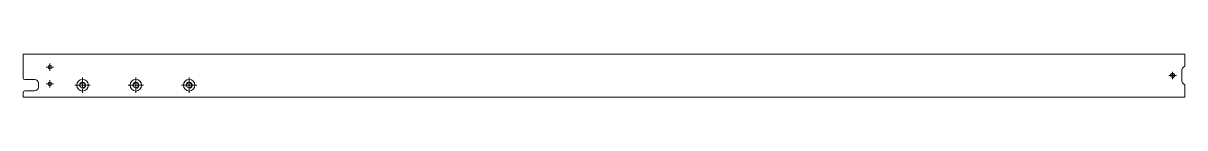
# Paper-space layout 'Sheet1' of a CAD drawing. Header units: millimetres. Extents: x 149 to 1674, y 412 to 468.
import ezdxf

# ---------------------------------------------------------------- set-up
doc = ezdxf.new("R2010")
doc.units = ezdxf.units.MM

# ---------------------------------------------------------------- blocks, each defined once
blk = doc.blocks.new('SW_CENTERMARKSYMBOL_0')
at = {"color": 0, "linetype": 'Continuous', "lineweight": 0}
for p, q in [((-2.5, 0), (-4.88125, 0)), ((0, 0), (-2.5, 0)), ((0, 2.5), (0, 4.88125)), ((0, 0), (0, 2.5)), ((0, 0), (0, -2.5)), ((0, 0), (2.5, 0)), ((2.5, 0), (4.88125, 0)), ((0, -2.5), (0, -4.88125))]:
    blk.add_line(p, q, dxfattribs=at)
blk = doc.blocks.new('SW_CENTERMARKSYMBOL_1')
at = {"color": 0, "linetype": 'Continuous', "lineweight": 0}
for p, q in [((-2.5, 0), (-4.88125, 0)), ((0, 0), (-2.5, 0)), ((0, 2.5), (0, 4.88125)), ((0, 0), (0, 2.5)), ((0, 0), (0, -2.5)), ((0, 0), (2.5, 0)), ((2.5, 0), (4.88125, 0)), ((0, -2.5), (0, -4.88125))]:
    blk.add_line(p, q, dxfattribs=at)
blk = doc.blocks.new('SW_CENTERMARKSYMBOL_2')
at = {"color": 0, "linetype": 'Continuous', "lineweight": 0}
for p, q in [((-2.5, 0), (-5, 0)), ((0, 0), (-2.5, 0)), ((0, 2.5), (0, 5)), ((0, 0), (0, 2.5)), ((0, 0), (0, -2.5)), ((0, 0), (2.5, 0)), ((2.5, 0), (5, 0)), ((0, -2.5), (0, -5))]:
    blk.add_line(p, q, dxfattribs=at)
blk = doc.blocks.new('SW_CENTERMARKSYMBOL_3')
at = {"color": 0, "linetype": 'Continuous', "lineweight": 0}
for p, q in [((-5, 0), (-10.1, 0)), ((0, 0), (-2.5, 0)), ((0, 5), (0, 10.1)), ((0, 0), (0, 2.5)), ((0, 0), (0, -2.5)), ((0, 0), (2.5, 0)), ((5, 0), (10.1, 0)), ((0, -5), (0, -10.1))]:
    blk.add_line(p, q, dxfattribs=at)
blk = doc.blocks.new('SW_CENTERMARKSYMBOL_4')
at = {"color": 0, "linetype": 'Continuous', "lineweight": 0}
for p, q in [((-5, 0), (-10.1, 0)), ((0, 0), (-2.5, 0)), ((0, 5), (0, 10.1)), ((0, 0), (0, 2.5)), ((0, 0), (0, -2.5)), ((0, 0), (2.5, 0)), ((5, 0), (10.1, 0)), ((0, -5), (0, -10.1))]:
    blk.add_line(p, q, dxfattribs=at)
blk = doc.blocks.new('SW_CENTERMARKSYMBOL_5')
at = {"color": 0, "linetype": 'Continuous', "lineweight": 0}
for p, q in [((-5, 0), (-10.1, 0)), ((0, 0), (-2.5, 0)), ((0, 5), (0, 10.1)), ((0, 0), (0, 2.5)), ((0, 0), (0, -2.5)), ((0, 0), (2.5, 0)), ((5, 0), (10.1, 0)), ((0, -5), (0, -10.1))]:
    blk.add_line(p, q, dxfattribs=at)

psp = doc.layouts.new('Sheet1')

# ---------------------------------------------------------------- linework, layer by layer
at = {"color": 7, "linetype": 'Continuous', "lineweight": 15}
for p, q in [((148.6, 468.1), (148.6, 436.6)), ((1674.4, 468.1), (148.6, 468.1)), ((1674.4, 468.1), (1674.4, 452.3)), ((1670.4, 434.4), (1670.4, 445.4)), ((150.6, 434.6), (163.6, 434.6)), ((168.6, 429.6), (168.6, 424.6)), ((1674.4, 427.5), (1674.4, 411.6)), ((148.6, 417.6), (148.6, 411.6)), ((163.6, 419.6), (150.6, 419.6)), ((1674.4, 411.6), (148.6, 411.6))]:
    psp.add_line(p, q, dxfattribs=at)
for centre, radius in [((183.6, 450.9), 2.38), ((183.6, 428.9), 2.38), ((226.6, 427.1), 7.6), ((226.6, 427.1), 3.4), ((296.6, 427.1), 7.6), ((296.6, 427.1), 3.4), ((366.6, 427.1), 7.6), ((366.6, 427.1), 3.4), ((1658.4, 439.9), 2.5)]:
    psp.add_circle(centre, radius, dxfattribs=at)
at = {"color": 7, "linetype": 'Continuous', "lineweight": 0}
for centre, radius in [((1658.4, 439.9), 3), ((226.6, 427.1), 4), ((296.6, 427.1), 4), ((366.6, 427.1), 4)]:
    psp.add_arc(centre, radius, 255, 195, dxfattribs=at)
at = {"color": 7, "linetype": 'Continuous', "lineweight": 15}
for centre, radius, start, end in [((1678.4, 445.4), 8, 120, 180), ((150.6, 436.6), 2, 180, 270), ((163.6, 429.6), 5, 0, 90), ((1678.4, 434.4), 8, 180, 240), ((150.6, 417.6), 2, 90, 180), ((163.6, 424.6), 5, 270, 0)]:
    psp.add_arc(centre, radius, start, end, dxfattribs=at)

# ---------------------------------------------------------------- block references
at = {"color": 7, "linetype": 'Continuous', "lineweight": 0}
for name, p in [('SW_CENTERMARKSYMBOL_0', (183.6, 450.9)), ('SW_CENTERMARKSYMBOL_2', (1658.4, 439.9)), ('SW_CENTERMARKSYMBOL_1', (183.6, 428.9)), ('SW_CENTERMARKSYMBOL_3', (226.6, 427.1)), ('SW_CENTERMARKSYMBOL_4', (296.6, 427.1)), ('SW_CENTERMARKSYMBOL_5', (366.6, 427.1))]:
    psp.add_blockref(name, p, dxfattribs=at)

doc.saveas('drawing.dxf')
